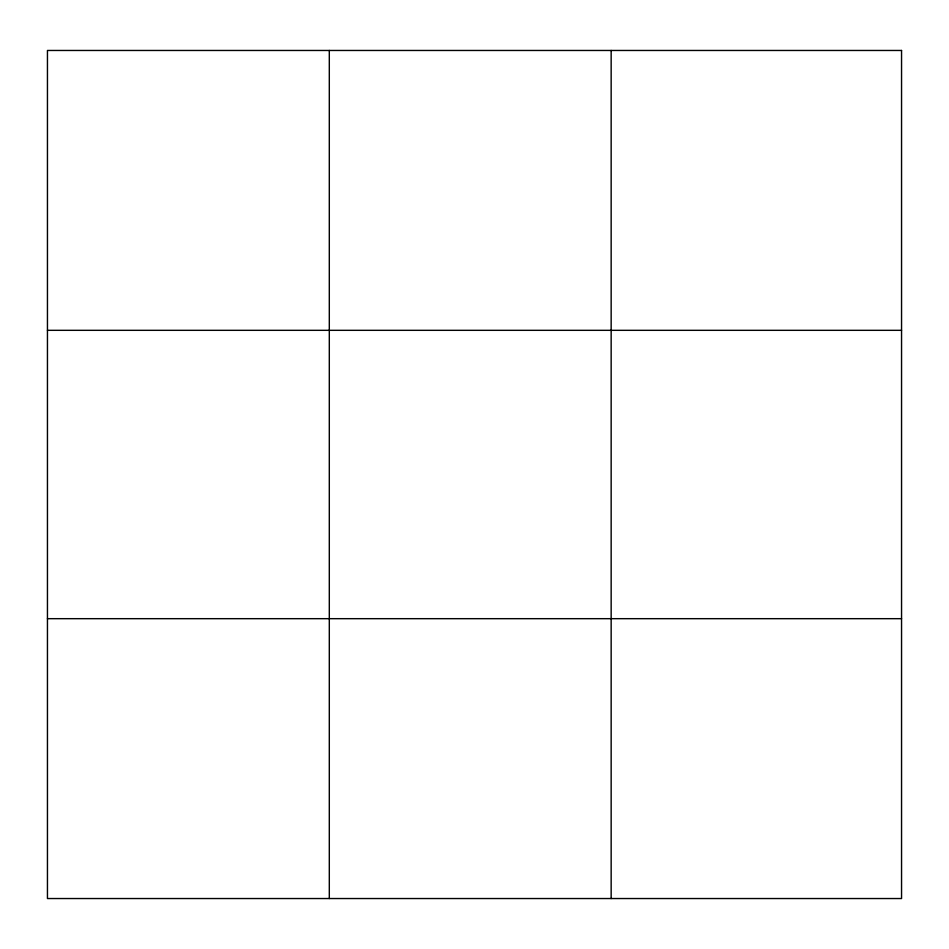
<?xml version="1.0" encoding="UTF-8"?>
<svg xmlns="http://www.w3.org/2000/svg" width="949" height="949" viewBox="0 0 949 949"><rect width="100%" height="100%" fill="white"/><g stroke="black" fill="none" stroke-linecap="round" stroke-linejoin="round"><path stroke-width="1.42" d="M329.303 898.537L329.303 50.463M611.156 898.537L611.156 50.463M47.45 330.323L901.55 330.323M47.45 618.677L901.55 618.677M901.55 50.463L901.55 898.537L47.45 898.537L47.45 50.463L901.55 50.463"/></g></svg>
